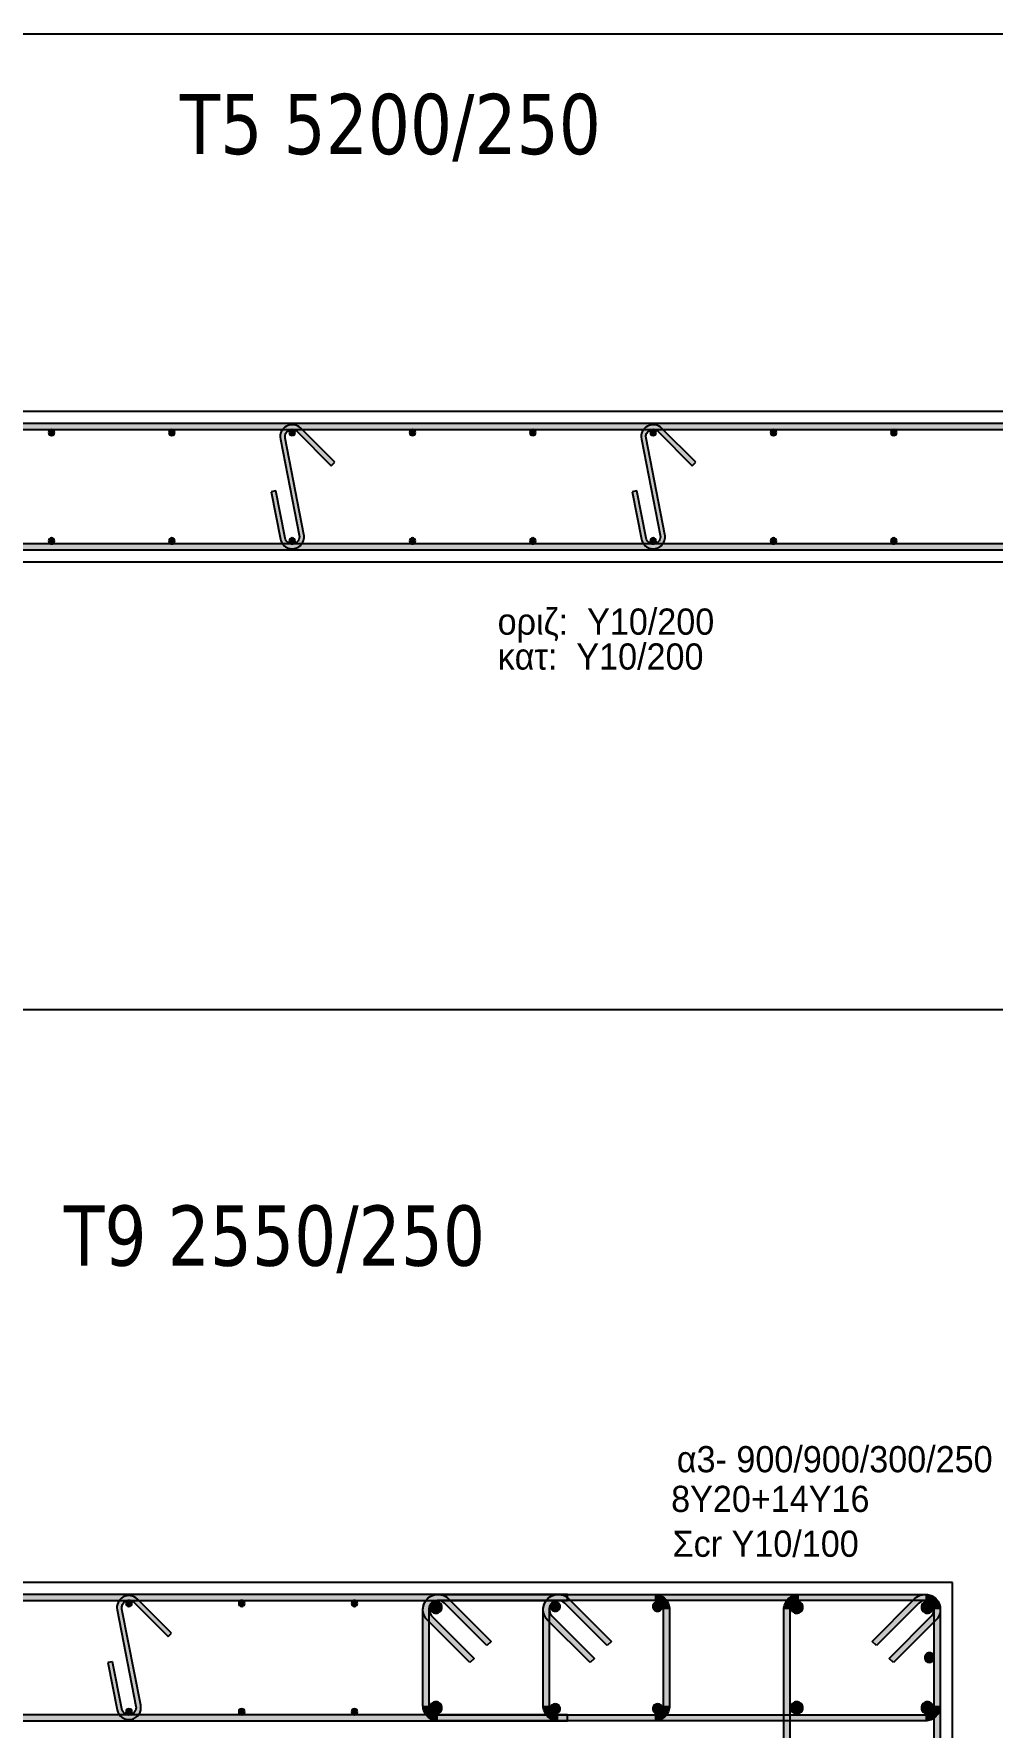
# Model space of a CAD drawing. Header units: millimetres. Extents: x -2171 to 1563, y -1758 to -1505.
# Drawn here: x 529.67 to 537.63, y -1604.31 to -1590.25 of the extents above; entities that cross this region are included whole.
import ezdxf

# ---------------------------------------------------------------- set-up
doc = ezdxf.new("R2010")
doc.units = ezdxf.units.MM
for name, color, linetype in [('-S_TEXT', 3, 'Continuous'), ('Col_Det', 7, 'Continuous'), ('Col_Det_Fill', 7, 'Continuous'), ('Geo_Col_Pro_1', 7, 'Continuous'), ('pinakaki', 153, 'Continuous')]:
    doc.layers.add(name, color=color, linetype=linetype)
doc.styles.add('S1Arl22_b_934_161', font='arial.ttf', dxfattribs={"width": 0.933629, "height": 0.002175})
doc.styles.get("Standard").update_dxf_attribs({"font": 'tahoma.ttf'})

msp = doc.modelspace()

# ---------------------------------------------------------------- hatches: boundary and pattern name
at = {"layer": 'Col_Det_Fill'}
for color, points in [(252, [(544.617, -1593.5356), (544.617, -1593.4856), (525.0124, -1593.4856), (525.0124, -1593.5356)]), (252, [(531.7165, -1593.6149), (531.7557, -1593.6072, -0.7407348), (531.857, -1593.5532), (531.8853, -1593.5249, 0.7407348)]), (252, [(534.7166, -1593.6149), (534.7558, -1593.6072, -0.7407348), (534.8571, -1593.5532), (534.8854, -1593.5249, 0.7407348)]), (133, [(529.7895, -1593.5606, 0.4142136), (529.8145, -1593.5856, 0.4142136), (529.8395, -1593.5606, 0.4142136), (529.8145, -1593.5356, 0.4142136)]), (133, [(530.7896, -1593.5606, 0.4142136), (530.8146, -1593.5856, 0.4142136), (530.8396, -1593.5606, 0.4142136), (530.8146, -1593.5356, 0.4142136)]), (252, [(531.8735, -1594.4141), (531.9127, -1594.4064), (531.7557, -1593.6072), (531.7165, -1593.6149)]), (133, [(531.7896, -1593.5606, 0.4142136), (531.8146, -1593.5856, 0.4142136), (531.8396, -1593.5606, 0.4142136), (531.8146, -1593.5356, 0.4142136)]), (252, [(531.8853, -1593.5249), (531.857, -1593.5532), (532.1399, -1593.836), (532.1682, -1593.8078)]), (133, [(532.7896, -1593.5606, 0.4142136), (532.8146, -1593.5856, 0.4142136), (532.8396, -1593.5606, 0.4142136), (532.8146, -1593.5356, 0.4142136)]), (133, [(533.7897, -1593.5606, 0.4142136), (533.8147, -1593.5856, 0.4142136), (533.8397, -1593.5606, 0.4142136), (533.8147, -1593.5356, 0.4142136)]), (252, [(534.8736, -1594.4141), (534.9128, -1594.4064), (534.7558, -1593.6072), (534.7166, -1593.6149)]), (133, [(534.7897, -1593.5606, 0.4142136), (534.8147, -1593.5856, 0.4142136), (534.8397, -1593.5606, 0.4142136), (534.8147, -1593.5356, 0.4142136)]), (252, [(534.8854, -1593.5249), (534.8571, -1593.5532), (535.14, -1593.836), (535.1683, -1593.8078)]), (133, [(535.7897, -1593.5606, 0.4142136), (535.8147, -1593.5856, 0.4142136), (535.8397, -1593.5606, 0.4142136), (535.8147, -1593.5356, 0.4142136)]), (133, [(536.7898, -1593.5606, 0.4142136), (536.8148, -1593.5856, 0.4142136), (536.8398, -1593.5606, 0.4142136), (536.8148, -1593.5356, 0.4142136)]), (252, [(531.6786, -1594.0447), (531.6394, -1594.0524), (531.7165, -1594.4449), (531.7557, -1594.4372)]), (252, [(534.6787, -1594.0447), (534.6395, -1594.0524), (534.7166, -1594.4449), (534.7558, -1594.4372)]), (252, [(525.0124, -1594.4856), (525.0124, -1594.5356), (544.617, -1594.5356), (544.617, -1594.4856)]), (133, [(529.7895, -1594.4606, 0.4142136), (529.8145, -1594.4856, 0.4142136), (529.8395, -1594.4606, 0.4142136), (529.8145, -1594.4356, 0.4142136)]), (133, [(530.7896, -1594.4606, 0.4142136), (530.8146, -1594.4856, 0.4142136), (530.8396, -1594.4606, 0.4142136), (530.8146, -1594.4356, 0.4142136)]), (252, [(531.7557, -1594.4372), (531.7165, -1594.4449, 1), (531.9127, -1594.4064), (531.8735, -1594.4141, -1)]), (133, [(531.7896, -1594.4606, 0.4142136), (531.8146, -1594.4856, 0.4142136), (531.8396, -1594.4606, 0.4142136), (531.8146, -1594.4356, 0.4142136)]), (133, [(532.7896, -1594.4606, 0.4142136), (532.8146, -1594.4856, 0.4142136), (532.8396, -1594.4606, 0.4142136), (532.8146, -1594.4356, 0.4142136)]), (133, [(533.7897, -1594.4606, 0.4142136), (533.8147, -1594.4856, 0.4142136), (533.8397, -1594.4606, 0.4142136), (533.8147, -1594.4356, 0.4142136)]), (252, [(534.7558, -1594.4372), (534.7166, -1594.4449, 1), (534.9128, -1594.4064), (534.8736, -1594.4141, -1)]), (133, [(534.7897, -1594.4606, 0.4142136), (534.8147, -1594.4856, 0.4142136), (534.8397, -1594.4606, 0.4142136), (534.8147, -1594.4356, 0.4142136)]), (133, [(535.7897, -1594.4606, 0.4142136), (535.8147, -1594.4856, 0.4142136), (535.8397, -1594.4606, 0.4142136), (535.8147, -1594.4356, 0.4142136)]), (133, [(536.7898, -1594.4606, 0.4142136), (536.8148, -1594.4856, 0.4142136), (536.8398, -1594.4606, 0.4142136), (536.8148, -1594.4356, 0.4142136)]), (252, [(534.1029, -1603.2593), (534.1029, -1603.2093), (527.7499, -1603.2093), (527.7499, -1603.2593)]), (252, [(532.9734, -1603.3873), (532.938, -1603.4227, -0.6681786), (533.0264, -1603.2093), (533.0264, -1603.2593, 0.6681786)]), (252, [(532.9514, -1603.3343), (532.9014, -1603.3343, -0.6681786), (533.1148, -1603.2459), (533.0794, -1603.2812, 0.6681786)]), (252, [(533.0264, -1603.2593), (533.0264, -1603.2093), (537.0764, -1603.2093), (537.0764, -1603.2593)]), (252, [(533.9734, -1603.3873), (533.938, -1603.4227, -0.6681786), (534.0264, -1603.2093), (534.0264, -1603.2593, 0.6681786)]), (252, [(533.9514, -1603.3343), (533.9014, -1603.3343, -0.6681786), (534.1148, -1603.2459), (534.0794, -1603.2812, 0.6681786)]), (252, [(534.0264, -1603.2593), (534.0264, -1603.2093), (534.8264, -1603.2093), (534.8264, -1603.2593)]), (252, [(534.8264, -1603.2593), (534.8264, -1603.2093, -0.4142136), (534.9514, -1603.3343), (534.9014, -1603.3343, 0.4142136)]), (252, [(535.9514, -1603.3343), (535.9014, -1603.3343, -0.4142136), (536.0264, -1603.2093), (536.0264, -1603.2593, 0.4142136)]), (252, [(536.0264, -1603.2593), (536.0264, -1603.2093), (537.0764, -1603.2093), (537.0764, -1603.2593)]), (252, [(537.0234, -1603.2812), (536.988, -1603.2459, -0.6681786), (537.2014, -1603.3343), (537.1514, -1603.3343, 0.6681786)]), (252, [(537.0764, -1603.2593), (537.0764, -1603.2093, -0.6681786), (537.1648, -1603.4227), (537.1294, -1603.3873, 0.6681786)]), (252, [(537.0764, -1603.2593), (537.0764, -1603.2093, -0.4142136), (537.2014, -1603.3343), (537.1514, -1603.3343, 0.4142136)]), (252, [(530.3596, -1603.3385), (530.3989, -1603.3308, -0.7407348), (530.5002, -1603.2768), (530.5285, -1603.2486, 0.7407348)]), (252, [(530.5166, -1604.1377), (530.5559, -1604.13), (530.3989, -1603.3308), (530.3596, -1603.3385)]), (133, [(530.4328, -1603.2843, 0.4142136), (530.4578, -1603.3093, 0.4142136), (530.4828, -1603.2843, 0.4142136), (530.4578, -1603.2593, 0.4142136)]), (252, [(530.5285, -1603.2486), (530.5002, -1603.2768), (530.783, -1603.5597), (530.8113, -1603.5314)]), (133, [(531.37, -1603.2843, 0.4142136), (531.395, -1603.3093, 0.4142136), (531.42, -1603.2843, 0.4142136), (531.395, -1603.2593, 0.4142136)]), (133, [(532.3073, -1603.2843, 0.4142136), (532.3323, -1603.3093, 0.4142136), (532.3573, -1603.2843, 0.4142136), (532.3323, -1603.2593, 0.4142136)]), (252, [(532.9514, -1604.1343), (532.9014, -1604.1343), (532.9014, -1603.3343), (532.9514, -1603.3343)]), (12, [(533.0587, -1603.3166, 0.4142136), (533.0087, -1603.2666, 0.4142136), (532.9587, -1603.3166, 0.4142136), (533.0087, -1603.3666, 0.4142136)]), (252, [(533.0794, -1603.2812), (533.1148, -1603.2459), (533.4683, -1603.5994), (533.433, -1603.6348)]), (252, [(533.9514, -1604.1343), (533.9014, -1604.1343), (533.9014, -1603.3343), (533.9514, -1603.3343)]), (56, [(534.0416, -1603.3095, 0.4142136), (534.0016, -1603.2695, 0.4142136), (533.9616, -1603.3095, 0.4142136), (534.0016, -1603.3495, 0.4142136)]), (252, [(534.0794, -1603.2812), (534.1148, -1603.2459), (534.4683, -1603.5994), (534.433, -1603.6348)]), (56, [(534.8911, -1603.3095, 0.4142136), (534.8511, -1603.2695, 0.4142136), (534.8111, -1603.3095, 0.4142136), (534.8511, -1603.3495, 0.4142136)]), (252, [(534.9014, -1603.3343), (534.9514, -1603.3343), (534.9514, -1604.1343), (534.9014, -1604.1343)]), (252, [(535.9514, -1607.3843), (535.9014, -1607.3843), (535.9014, -1603.3343), (535.9514, -1603.3343)]), (12, [(536.0587, -1603.3166, 0.4142136), (536.0087, -1603.2666, 0.4142136), (535.9587, -1603.3166, 0.4142136), (536.0087, -1603.3666, 0.4142136)]), (252, [(536.6698, -1603.6348), (536.6345, -1603.5994), (536.988, -1603.2459), (537.0234, -1603.2812)]), (12, [(537.1441, -1603.3166, 0.4142136), (537.0941, -1603.2666, 0.4142136), (537.0441, -1603.3166, 0.4142136), (537.0941, -1603.3666, 0.4142136)]), (252, [(537.1514, -1603.3343), (537.2014, -1603.3343), (537.2014, -1607.3843), (537.1514, -1607.3843)]), (252, [(537.1514, -1603.3343), (537.2014, -1603.3343), (537.2014, -1604.1343), (537.1514, -1604.1343)]), (252, [(533.3269, -1603.7409), (533.2916, -1603.7762), (532.938, -1603.4227), (532.9734, -1603.3873)]), (252, [(534.3269, -1603.7409), (534.2916, -1603.7762), (533.938, -1603.4227), (533.9734, -1603.3873)]), (252, [(537.1294, -1603.3873), (537.1648, -1603.4227), (536.8112, -1603.7762), (536.7759, -1603.7409)]), (252, [(530.3218, -1603.7683), (530.2825, -1603.776), (530.3596, -1604.1685), (530.3989, -1604.1608)]), (133, [(537.1514, -1603.7343, 0.4142136), (537.1114, -1603.6943, 0.4142136), (537.0714, -1603.7343, 0.4142136), (537.1114, -1603.7743, 0.4142136)]), (252, [(530.3989, -1604.1608), (530.3596, -1604.1685, 1), (530.5559, -1604.13), (530.5166, -1604.1377, -1)]), (133, [(530.4328, -1604.1843, 0.4142136), (530.4578, -1604.2093, 0.4142136), (530.4828, -1604.1843, 0.4142136), (530.4578, -1604.1593, 0.4142136)]), (133, [(531.37, -1604.1843, 0.4142136), (531.395, -1604.2093, 0.4142136), (531.42, -1604.1843, 0.4142136), (531.395, -1604.1593, 0.4142136)]), (133, [(532.3073, -1604.1843, 0.4142136), (532.3323, -1604.2093, 0.4142136), (532.3573, -1604.1843, 0.4142136), (532.3323, -1604.1593, 0.4142136)]), (252, [(533.0264, -1604.2093), (533.0264, -1604.2593, -0.4142136), (532.9014, -1604.1343), (532.9514, -1604.1343, 0.4142136)]), (12, [(533.0587, -1604.1519, 0.4142136), (533.0087, -1604.1019, 0.4142136), (532.9587, -1604.1519, 0.4142136), (533.0087, -1604.2019, 0.4142136)]), (252, [(534.0264, -1604.2093), (534.0264, -1604.2593, -0.4142136), (533.9014, -1604.1343), (533.9514, -1604.1343, 0.4142136)]), (56, [(534.0416, -1604.159, 0.4142136), (534.0016, -1604.119, 0.4142136), (533.9616, -1604.159, 0.4142136), (534.0016, -1604.199, 0.4142136)]), (56, [(534.8911, -1604.159, 0.4142136), (534.8511, -1604.119, 0.4142136), (534.8111, -1604.159, 0.4142136), (534.8511, -1604.199, 0.4142136)]), (252, [(534.9014, -1604.1343), (534.9514, -1604.1343, -0.4142136), (534.8264, -1604.2593), (534.8264, -1604.2093, 0.4142136)]), (12, [(536.0587, -1604.1519, 0.4142136), (536.0087, -1604.1019, 0.4142136), (535.9587, -1604.1519, 0.4142136), (536.0087, -1604.2019, 0.4142136)]), (12, [(537.1441, -1604.1519, 0.4142136), (537.0941, -1604.1019, 0.4142136), (537.0441, -1604.1519, 0.4142136), (537.0941, -1604.2019, 0.4142136)]), (252, [(537.1514, -1604.1343), (537.2014, -1604.1343, -0.4142136), (537.0764, -1604.2593), (537.0764, -1604.2093, 0.4142136)]), (252, [(527.7499, -1604.2093), (527.7499, -1604.2593), (534.1029, -1604.2593), (534.1029, -1604.2093)]), (252, [(537.0764, -1604.2093), (537.0764, -1604.2593), (533.0264, -1604.2593), (533.0264, -1604.2093)]), (252, [(534.8264, -1604.2093), (534.8264, -1604.2593), (534.0264, -1604.2593), (534.0264, -1604.2093)])]:
    msp.add_hatch(color=color, dxfattribs=at).paths.add_polyline_path(points)

# ---------------------------------------------------------------- linework, layer by layer
at = {"layer": '-S_TEXT', "ltscale": 5}
msp.add_lwpolyline([(491.2248, -1590.2497), (549.3723, -1590.2497), (549.3723, -1630.2944), (491.2248, -1630.2944)], close=True, dxfattribs=at)
at = {"layer": 'Col_Det', "color": 7}
for points in [[(547.8155, -1593.3856), (521.8139, -1593.3856)], [(544.617, -1593.4856), (525.0124, -1593.4856)], [(525.0124, -1593.5356), (544.617, -1593.5356)], [(531.7165, -1593.6149), (531.8735, -1594.4141)], [(531.9127, -1594.4064), (531.7557, -1593.6072)], [(531.857, -1593.5532), (532.1399, -1593.836)], [(532.1682, -1593.8078), (531.8853, -1593.5249)], [(534.7166, -1593.6149), (534.8736, -1594.4141)], [(534.9128, -1594.4064), (534.7558, -1593.6072)], [(534.8571, -1593.5532), (535.14, -1593.836)], [(535.1683, -1593.8078), (534.8854, -1593.5249)], [(532.1399, -1593.836), (532.1682, -1593.8078)], [(535.14, -1593.836), (535.1683, -1593.8078)], [(531.6786, -1594.0447), (531.6394, -1594.0524)], [(531.6394, -1594.0524), (531.7165, -1594.4449)], [(531.7557, -1594.4372), (531.6786, -1594.0447)], [(534.6787, -1594.0447), (534.6395, -1594.0524)], [(534.6395, -1594.0524), (534.7166, -1594.4449)], [(534.7558, -1594.4372), (534.6787, -1594.0447)], [(544.617, -1594.4856), (525.0124, -1594.4856)], [(521.8139, -1594.6356), (547.8155, -1594.6356)], [(525.0124, -1594.5356), (544.617, -1594.5356)], [(537.3014, -1603.1093), (524.5514, -1603.1093)], [(534.1029, -1603.2093), (527.7499, -1603.2093)], [(533.0264, -1603.2093), (537.0764, -1603.2093)], [(534.0264, -1603.2093), (534.8264, -1603.2093)], [(534.1029, -1603.2593), (534.1029, -1603.2093)], [(536.0264, -1603.2093), (537.0764, -1603.2093)], [(537.3014, -1619.6093), (537.3014, -1603.1093)], [(527.7499, -1603.2593), (534.1029, -1603.2593)], [(530.3596, -1603.3385), (530.5166, -1604.1377)], [(530.5559, -1604.13), (530.3989, -1603.3308)], [(530.5002, -1603.2768), (530.783, -1603.5597)], [(530.8113, -1603.5314), (530.5285, -1603.2486)], [(532.9014, -1604.1343), (532.9014, -1603.3343)], [(532.9514, -1603.3343), (532.9514, -1604.1343)], [(537.0764, -1603.2593), (533.0264, -1603.2593)], [(533.433, -1603.6348), (533.0794, -1603.2812)], [(533.1148, -1603.2459), (533.4683, -1603.5994)], [(533.9014, -1604.1343), (533.9014, -1603.3343)], [(533.9514, -1603.3343), (533.9514, -1604.1343)], [(534.8264, -1603.2593), (534.0264, -1603.2593)], [(534.433, -1603.6348), (534.0794, -1603.2812)], [(534.1148, -1603.2459), (534.4683, -1603.5994)], [(534.9014, -1604.1343), (534.9014, -1603.3343)], [(534.9514, -1603.3343), (534.9514, -1604.1343)], [(535.9014, -1607.3843), (535.9014, -1603.3343)], [(535.9514, -1603.3343), (535.9514, -1607.3843)], [(537.0764, -1603.2593), (536.0264, -1603.2593)], [(536.6345, -1603.5994), (536.988, -1603.2459)], [(537.0234, -1603.2812), (536.6698, -1603.6348)], [(537.1514, -1607.3843), (537.1514, -1603.3343)], [(537.1514, -1604.1343), (537.1514, -1603.3343)], [(537.2014, -1603.3343), (537.2014, -1607.3843)], [(537.2014, -1603.3343), (537.2014, -1604.1343)], [(533.2916, -1603.7762), (532.938, -1603.4227)], [(532.9734, -1603.3873), (533.3269, -1603.7409)], [(534.2916, -1603.7762), (533.938, -1603.4227)], [(533.9734, -1603.3873), (534.3269, -1603.7409)], [(536.7759, -1603.7409), (537.1294, -1603.3873)], [(537.1648, -1603.4227), (536.8112, -1603.7762)], [(530.783, -1603.5597), (530.8113, -1603.5314)], [(533.4683, -1603.5994), (533.433, -1603.6348)], [(534.4683, -1603.5994), (534.433, -1603.6348)], [(536.6698, -1603.6348), (536.6345, -1603.5994)], [(530.3218, -1603.7683), (530.2825, -1603.776)], [(530.2825, -1603.776), (530.3596, -1604.1685)], [(530.3989, -1604.1608), (530.3218, -1603.7683)], [(533.3269, -1603.7409), (533.2916, -1603.7762)], [(534.3269, -1603.7409), (534.2916, -1603.7762)], [(536.8112, -1603.7762), (536.7759, -1603.7409)], [(534.1029, -1604.2093), (527.7499, -1604.2093)], [(527.7499, -1604.2593), (534.1029, -1604.2593)], [(533.0264, -1604.2093), (537.0764, -1604.2093)], [(537.0764, -1604.2593), (533.0264, -1604.2593)], [(534.0264, -1604.2093), (534.8264, -1604.2093)], [(534.8264, -1604.2593), (534.0264, -1604.2593)], [(534.1029, -1604.2593), (534.1029, -1604.2093)]]:
    msp.add_lwpolyline(points, dxfattribs=at)
for points in [[(531.8853, -1593.5249, 0.7407348), (531.7165, -1593.6149, 0.7407348)], [(534.8854, -1593.5249, 0.7407348), (534.7166, -1593.6149, 0.7407348)], [(529.8145, -1593.5356, 0.4142136), (529.7895, -1593.5606, 0.4142136)], [(529.7895, -1593.5606, 0.4142136), (529.8145, -1593.5856, 0.4142136)], [(529.8395, -1593.5606, 0.4142136), (529.8145, -1593.5356, 0.4142136)], [(529.8145, -1593.5856, 0.4142136), (529.8395, -1593.5606, 0.4142136)], [(530.8146, -1593.5356, 0.4142136), (530.7896, -1593.5606, 0.4142136)], [(530.7896, -1593.5606, 0.4142136), (530.8146, -1593.5856, 0.4142136)], [(530.8396, -1593.5606, 0.4142136), (530.8146, -1593.5356, 0.4142136)], [(530.8146, -1593.5856, 0.4142136), (530.8396, -1593.5606, 0.4142136)], [(531.7557, -1593.6072, -0.7407348), (531.857, -1593.5532)], [(531.8146, -1593.5356, 0.4142136), (531.7896, -1593.5606, 0.4142136)], [(531.7896, -1593.5606, 0.4142136), (531.8146, -1593.5856, 0.4142136)], [(531.8396, -1593.5606, 0.4142136), (531.8146, -1593.5356, 0.4142136)], [(531.8146, -1593.5856, 0.4142136), (531.8396, -1593.5606, 0.4142136)], [(532.8146, -1593.5356, 0.4142136), (532.7896, -1593.5606, 0.4142136)], [(532.7896, -1593.5606, 0.4142136), (532.8146, -1593.5856, 0.4142136)], [(532.8396, -1593.5606, 0.4142136), (532.8146, -1593.5356, 0.4142136)], [(532.8146, -1593.5856, 0.4142136), (532.8396, -1593.5606, 0.4142136)], [(533.8147, -1593.5356, 0.4142136), (533.7897, -1593.5606, 0.4142136)], [(533.7897, -1593.5606, 0.4142136), (533.8147, -1593.5856, 0.4142136)], [(533.8397, -1593.5606, 0.4142136), (533.8147, -1593.5356, 0.4142136)], [(533.8147, -1593.5856, 0.4142136), (533.8397, -1593.5606, 0.4142136)], [(534.7558, -1593.6072, -0.7407348), (534.8571, -1593.5532)], [(534.8147, -1593.5356, 0.4142136), (534.7897, -1593.5606, 0.4142136)], [(534.7897, -1593.5606, 0.4142136), (534.8147, -1593.5856, 0.4142136)], [(534.8397, -1593.5606, 0.4142136), (534.8147, -1593.5356, 0.4142136)], [(534.8147, -1593.5856, 0.4142136), (534.8397, -1593.5606, 0.4142136)], [(535.8147, -1593.5356, 0.4142136), (535.7897, -1593.5606, 0.4142136)], [(535.7897, -1593.5606, 0.4142136), (535.8147, -1593.5856, 0.4142136)], [(535.8397, -1593.5606, 0.4142136), (535.8147, -1593.5356, 0.4142136)], [(535.8147, -1593.5856, 0.4142136), (535.8397, -1593.5606, 0.4142136)], [(536.8148, -1593.5356, 0.4142136), (536.7898, -1593.5606, 0.4142136)], [(536.7898, -1593.5606, 0.4142136), (536.8148, -1593.5856, 0.4142136)], [(536.8398, -1593.5606, 0.4142136), (536.8148, -1593.5356, 0.4142136)], [(536.8148, -1593.5856, 0.4142136), (536.8398, -1593.5606, 0.4142136)], [(529.8145, -1594.4356, 0.4142136), (529.7895, -1594.4606, 0.4142136)], [(529.7895, -1594.4606, 0.4142136), (529.8145, -1594.4856, 0.4142136)], [(529.8395, -1594.4606, 0.4142136), (529.8145, -1594.4356, 0.4142136)], [(529.8145, -1594.4856, 0.4142136), (529.8395, -1594.4606, 0.4142136)], [(530.8146, -1594.4356, 0.4142136), (530.7896, -1594.4606, 0.4142136)], [(530.7896, -1594.4606, 0.4142136), (530.8146, -1594.4856, 0.4142136)], [(530.8396, -1594.4606, 0.4142136), (530.8146, -1594.4356, 0.4142136)], [(530.8146, -1594.4856, 0.4142136), (530.8396, -1594.4606, 0.4142136)], [(531.7165, -1594.4449, 1), (531.9127, -1594.4064)], [(531.8735, -1594.4141, -1), (531.7557, -1594.4372, -1)], [(531.8146, -1594.4356, 0.4142136), (531.7896, -1594.4606, 0.4142136)], [(531.7896, -1594.4606, 0.4142136), (531.8146, -1594.4856, 0.4142136)], [(531.8396, -1594.4606, 0.4142136), (531.8146, -1594.4356, 0.4142136)], [(531.8146, -1594.4856, 0.4142136), (531.8396, -1594.4606, 0.4142136)], [(532.8146, -1594.4356, 0.4142136), (532.7896, -1594.4606, 0.4142136)], [(532.7896, -1594.4606, 0.4142136), (532.8146, -1594.4856, 0.4142136)], [(532.8396, -1594.4606, 0.4142136), (532.8146, -1594.4356, 0.4142136)], [(532.8146, -1594.4856, 0.4142136), (532.8396, -1594.4606, 0.4142136)], [(533.8147, -1594.4356, 0.4142136), (533.7897, -1594.4606, 0.4142136)], [(533.7897, -1594.4606, 0.4142136), (533.8147, -1594.4856, 0.4142136)], [(533.8397, -1594.4606, 0.4142136), (533.8147, -1594.4356, 0.4142136)], [(533.8147, -1594.4856, 0.4142136), (533.8397, -1594.4606, 0.4142136)], [(534.7166, -1594.4449, 1), (534.9128, -1594.4064)], [(534.8736, -1594.4141, -1), (534.7558, -1594.4372, -1)], [(534.8147, -1594.4356, 0.4142136), (534.7897, -1594.4606, 0.4142136)], [(534.7897, -1594.4606, 0.4142136), (534.8147, -1594.4856, 0.4142136)], [(534.8397, -1594.4606, 0.4142136), (534.8147, -1594.4356, 0.4142136)], [(534.8147, -1594.4856, 0.4142136), (534.8397, -1594.4606, 0.4142136)], [(535.8147, -1594.4356, 0.4142136), (535.7897, -1594.4606, 0.4142136)], [(535.7897, -1594.4606, 0.4142136), (535.8147, -1594.4856, 0.4142136)], [(535.8397, -1594.4606, 0.4142136), (535.8147, -1594.4356, 0.4142136)], [(535.8147, -1594.4856, 0.4142136), (535.8397, -1594.4606, 0.4142136)], [(536.8148, -1594.4356, 0.4142136), (536.7898, -1594.4606, 0.4142136)], [(536.7898, -1594.4606, 0.4142136), (536.8148, -1594.4856, 0.4142136)], [(536.8398, -1594.4606, 0.4142136), (536.8148, -1594.4356, 0.4142136)], [(536.8148, -1594.4856, 0.4142136), (536.8398, -1594.4606, 0.4142136)], [(532.938, -1603.4227, -0.6681786), (533.0264, -1603.2093)], [(532.9014, -1603.3343, -0.6681786), (533.1148, -1603.2459)], [(533.938, -1603.4227, -0.6681786), (534.0264, -1603.2093)], [(533.9014, -1603.3343, -0.6681786), (534.1148, -1603.2459)], [(534.8264, -1603.2093, -0.4142136), (534.9514, -1603.3343)], [(535.9014, -1603.3343, -0.4142136), (536.0264, -1603.2093)], [(536.988, -1603.2459, -0.6681786), (537.2014, -1603.3343)], [(537.0764, -1603.2093, -0.6681786), (537.1648, -1603.4227)], [(537.0764, -1603.2093, -0.4142136), (537.2014, -1603.3343)], [(530.5285, -1603.2486, 0.7407348), (530.3596, -1603.3385, 0.7407348)], [(530.3989, -1603.3308, -0.7407348), (530.5002, -1603.2768)], [(530.4578, -1603.2593, 0.4142136), (530.4328, -1603.2843, 0.4142136)], [(530.4328, -1603.2843, 0.4142136), (530.4578, -1603.3093, 0.4142136)], [(530.4828, -1603.2843, 0.4142136), (530.4578, -1603.2593, 0.4142136)], [(530.4578, -1603.3093, 0.4142136), (530.4828, -1603.2843, 0.4142136)], [(531.395, -1603.2593, 0.4142136), (531.37, -1603.2843, 0.4142136)], [(531.37, -1603.2843, 0.4142136), (531.395, -1603.3093, 0.4142136)], [(531.42, -1603.2843, 0.4142136), (531.395, -1603.2593, 0.4142136)], [(531.395, -1603.3093, 0.4142136), (531.42, -1603.2843, 0.4142136)], [(532.3323, -1603.2593, 0.4142136), (532.3073, -1603.2843, 0.4142136)], [(532.3073, -1603.2843, 0.4142136), (532.3323, -1603.3093, 0.4142136)], [(532.3573, -1603.2843, 0.4142136), (532.3323, -1603.2593, 0.4142136)], [(532.3323, -1603.3093, 0.4142136), (532.3573, -1603.2843, 0.4142136)], [(533.0264, -1603.2593, 0.6681786), (532.9734, -1603.3873, 0.6681786)], [(533.0794, -1603.2812, 0.6681786), (532.9514, -1603.3343, 0.6681786)], [(533.0087, -1603.2666, 0.4142136), (532.9587, -1603.3166, 0.4142136)], [(532.9587, -1603.3166, 0.4142136), (533.0087, -1603.3666, 0.4142136)], [(533.0587, -1603.3166, 0.4142136), (533.0087, -1603.2666, 0.4142136)], [(533.0087, -1603.3666, 0.4142136), (533.0587, -1603.3166, 0.4142136)], [(534.0264, -1603.2593, 0.6681786), (533.9734, -1603.3873, 0.6681786)], [(534.0794, -1603.2812, 0.6681786), (533.9514, -1603.3343, 0.6681786)], [(534.0016, -1603.2695, 0.4142136), (533.9616, -1603.3095, 0.4142136)], [(533.9616, -1603.3095, 0.4142136), (534.0016, -1603.3495, 0.4142136)], [(534.0416, -1603.3095, 0.4142136), (534.0016, -1603.2695, 0.4142136)], [(534.0016, -1603.3495, 0.4142136), (534.0416, -1603.3095, 0.4142136)], [(534.8511, -1603.2695, 0.4142136), (534.8111, -1603.3095, 0.4142136)], [(534.8111, -1603.3095, 0.4142136), (534.8511, -1603.3495, 0.4142136)], [(534.9014, -1603.3343, 0.4142136), (534.8264, -1603.2593, 0.4142136)], [(534.8911, -1603.3095, 0.4142136), (534.8511, -1603.2695, 0.4142136)], [(534.8511, -1603.3495, 0.4142136), (534.8911, -1603.3095, 0.4142136)], [(536.0264, -1603.2593, 0.4142136), (535.9514, -1603.3343, 0.4142136)], [(536.0087, -1603.2666, 0.4142136), (535.9587, -1603.3166, 0.4142136)], [(535.9587, -1603.3166, 0.4142136), (536.0087, -1603.3666, 0.4142136)], [(536.0587, -1603.3166, 0.4142136), (536.0087, -1603.2666, 0.4142136)], [(536.0087, -1603.3666, 0.4142136), (536.0587, -1603.3166, 0.4142136)], [(537.1514, -1603.3343, 0.6681786), (537.0234, -1603.2812, 0.6681786)], [(537.0941, -1603.2666, 0.4142136), (537.0441, -1603.3166, 0.4142136)], [(537.0441, -1603.3166, 0.4142136), (537.0941, -1603.3666, 0.4142136)], [(537.1294, -1603.3873, 0.6681786), (537.0764, -1603.2593, 0.6681786)], [(537.1514, -1603.3343, 0.4142136), (537.0764, -1603.2593, 0.4142136)], [(537.1441, -1603.3166, 0.4142136), (537.0941, -1603.2666, 0.4142136)], [(537.0941, -1603.3666, 0.4142136), (537.1441, -1603.3166, 0.4142136)], [(537.1114, -1603.6943, 0.4142136), (537.0714, -1603.7343, 0.4142136)], [(537.0714, -1603.7343, 0.4142136), (537.1114, -1603.7743, 0.4142136)], [(537.1514, -1603.7343, 0.4142136), (537.1114, -1603.6943, 0.4142136)], [(537.1114, -1603.7743, 0.4142136), (537.1514, -1603.7343, 0.4142136)], [(530.3596, -1604.1685, 1), (530.5559, -1604.13)], [(530.5166, -1604.1377, -1), (530.3989, -1604.1608, -1)], [(530.4578, -1604.1593, 0.4142136), (530.4328, -1604.1843, 0.4142136)], [(530.4328, -1604.1843, 0.4142136), (530.4578, -1604.2093, 0.4142136)], [(530.4828, -1604.1843, 0.4142136), (530.4578, -1604.1593, 0.4142136)], [(530.4578, -1604.2093, 0.4142136), (530.4828, -1604.1843, 0.4142136)], [(531.395, -1604.1593, 0.4142136), (531.37, -1604.1843, 0.4142136)], [(531.37, -1604.1843, 0.4142136), (531.395, -1604.2093, 0.4142136)], [(531.42, -1604.1843, 0.4142136), (531.395, -1604.1593, 0.4142136)], [(531.395, -1604.2093, 0.4142136), (531.42, -1604.1843, 0.4142136)], [(532.3323, -1604.1593, 0.4142136), (532.3073, -1604.1843, 0.4142136)], [(532.3073, -1604.1843, 0.4142136), (532.3323, -1604.2093, 0.4142136)], [(532.3573, -1604.1843, 0.4142136), (532.3323, -1604.1593, 0.4142136)], [(532.3323, -1604.2093, 0.4142136), (532.3573, -1604.1843, 0.4142136)], [(533.0264, -1604.2593, -0.4142136), (532.9014, -1604.1343)], [(532.9514, -1604.1343, 0.4142136), (533.0264, -1604.2093, 0.4142136)], [(533.0087, -1604.1019, 0.4142136), (532.9587, -1604.1519, 0.4142136)], [(532.9587, -1604.1519, 0.4142136), (533.0087, -1604.2019, 0.4142136)], [(533.0587, -1604.1519, 0.4142136), (533.0087, -1604.1019, 0.4142136)], [(533.0087, -1604.2019, 0.4142136), (533.0587, -1604.1519, 0.4142136)], [(534.0264, -1604.2593, -0.4142136), (533.9014, -1604.1343)], [(533.9514, -1604.1343, 0.4142136), (534.0264, -1604.2093, 0.4142136)], [(534.0016, -1604.119, 0.4142136), (533.9616, -1604.159, 0.4142136)], [(533.9616, -1604.159, 0.4142136), (534.0016, -1604.199, 0.4142136)], [(534.0416, -1604.159, 0.4142136), (534.0016, -1604.119, 0.4142136)], [(534.0016, -1604.199, 0.4142136), (534.0416, -1604.159, 0.4142136)], [(534.8511, -1604.119, 0.4142136), (534.8111, -1604.159, 0.4142136)], [(534.8111, -1604.159, 0.4142136), (534.8511, -1604.199, 0.4142136)], [(534.9514, -1604.1343, -0.4142136), (534.8264, -1604.2593)], [(534.8264, -1604.2093, 0.4142136), (534.9014, -1604.1343, 0.4142136)], [(534.8911, -1604.159, 0.4142136), (534.8511, -1604.119, 0.4142136)], [(534.8511, -1604.199, 0.4142136), (534.8911, -1604.159, 0.4142136)], [(536.0087, -1604.1019, 0.4142136), (535.9587, -1604.1519, 0.4142136)], [(535.9587, -1604.1519, 0.4142136), (536.0087, -1604.2019, 0.4142136)], [(536.0587, -1604.1519, 0.4142136), (536.0087, -1604.1019, 0.4142136)], [(536.0087, -1604.2019, 0.4142136), (536.0587, -1604.1519, 0.4142136)], [(537.0941, -1604.1019, 0.4142136), (537.0441, -1604.1519, 0.4142136)], [(537.0441, -1604.1519, 0.4142136), (537.0941, -1604.2019, 0.4142136)], [(537.2014, -1604.1343, -0.4142136), (537.0764, -1604.2593)], [(537.0764, -1604.2093, 0.4142136), (537.1514, -1604.1343, 0.4142136)], [(537.1441, -1604.1519, 0.4142136), (537.0941, -1604.1019, 0.4142136)], [(537.0941, -1604.2019, 0.4142136), (537.1441, -1604.1519, 0.4142136)]]:
    msp.add_lwpolyline(points, format="xyb", dxfattribs=at)
at = {"layer": 'Geo_Col_Pro_1', "color": 4, "linetype": 'Continuous', "ltscale": 0.5}
msp.add_line((491.2248, -1598.3514), (549.3723, -1598.3514), dxfattribs=at)

# ---------------------------------------------------------------- texts
at = {"layer": 'Col_Det', "color": 7, "style": 'S1Arl22_b_934_161', "width": 0.933629}
for s, p in [('οριζ:  Y10/200', (533.5222, -1595.2393)), ('κατ:  Y10/200', (533.5222, -1595.5293)), (' α3- 900/900/300/250', (534.9329, -1602.1953, 32.25)), ('8Y20+14Y16', (534.9643, -1602.5249, 32.25)), ('Σcr Y10/100', (534.9762, -1602.8974, 32.25))]:
    msp.add_text(s, height=0.2175, dxfattribs=at).set_placement(p)
at = {"layer": 'pinakaki', "color": 1, "width": 0.933629}
for s, p in [(' Τ5 5200/250 ', (530.7057, -1591.2481)), (' Τ9 2550/250 ', (529.7428, -1600.4795))]:
    msp.add_text(s, height=0.5, dxfattribs=at).set_placement(p)

doc.saveas('drawing.dxf')
